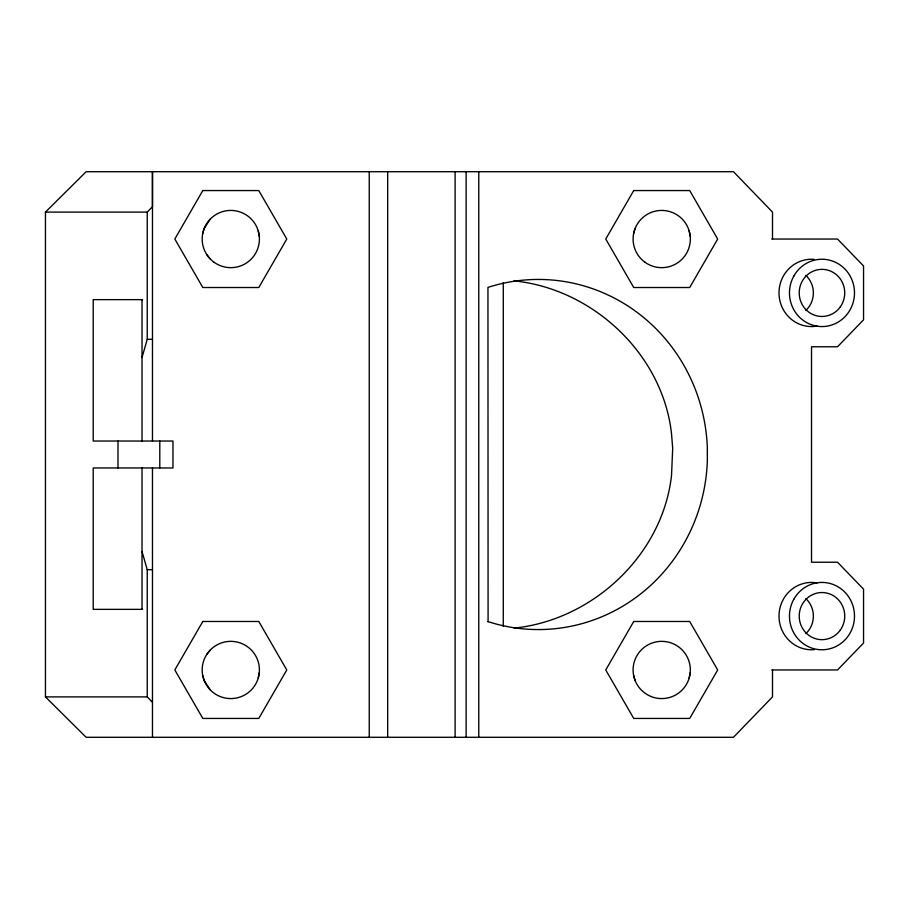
<?xml version="1.0" encoding="UTF-8"?>
<svg xmlns="http://www.w3.org/2000/svg" width="909" height="909" viewBox="0 0 909 909"><rect width="100%" height="100%" fill="white"/><g stroke="black" fill="none" stroke-linecap="round" stroke-linejoin="round"><path stroke-width="1.36" d="M258.258 678.023L259.281 672.683A28.611 28.611 0 0 0 218.91 643.936A28.611 28.611 0 0 0 214.194 693.272A28.611 28.611 0 0 0 259.281 672.683M690.204 672.683A28.611 28.611 0 0 1 645.117 693.272A28.611 28.611 0 0 1 649.833 643.936A28.611 28.611 0 0 1 690.204 672.683L689.17 678.023M142.02 357.498L147.247 339.307L147.247 212.104L152.473 206.695L152.473 171.71L152.473 441.035M202.696 233.624L204.23 228.409L210.081 219.296M633.618 233.624L635.152 228.409M210.081 650.208L206.729 654.491M772.502 669.956L772.502 696.896L733.472 737.29L86.15 737.29L45.45 696.896L45.45 212.104L86.15 171.71L733.472 171.71L772.502 212.104L772.502 239.044M514.017 628.119C592.929 620.108 662.809 554.808 671.546 475.168L672.694 448.228L671.569 434.229C663.036 354.43 593.043 288.778 513.926 280.881M45.45 212.104L147.247 212.104M771.798 239.044L837.53 239.044L863.55 265.973L863.55 319.832L837.53 346.772L811.521 346.772L811.521 562.228L837.53 562.228L863.55 589.168L863.55 643.027L837.53 669.956L771.798 669.956M142.554 299.64L93.218 299.64L93.218 441.035L172.971 441.035L172.971 467.965L93.218 467.965L93.218 609.36L142.554 609.36M147.247 339.307L152.473 339.307M142.02 551.502L147.247 569.693L152.473 569.693M45.45 696.896L147.247 696.896L152.473 702.305M206.729 254.509L210.081 258.792M210.081 689.704L204.23 680.591L202.696 675.376M487.951 621.597A175.062 169.097 90 0 0 707.338 461.272L707.338 447.728A175.062 169.097 -90 0 0 487.951 287.403L488.088 621.779M633.618 675.376L635.152 680.591M689.17 230.977L690.204 236.317M258.258 230.977L259.281 236.317M503.268 282.631L503.268 626.358M478.77 171.71L478.77 737.29M466.135 171.71L466.135 737.29M455.114 171.71L455.114 737.29M387.677 171.71L387.677 737.29M369.247 171.71L369.247 737.29M159.791 441.035L159.791 467.965M152.473 467.965L152.473 737.29M147.247 569.693L147.247 696.896M142.02 299.64L142.02 441.035M142.02 467.965L142.02 609.36M118 441.035L118 467.965M805.84 275.393A23.566 22.759 90 0 1 805.84 310.412M817.168 326.058A33.667 32.519 90 0 1 779.036 294.368A33.667 32.519 90 0 1 814.35 259.372M805.84 598.588A23.566 22.759 90 0 1 805.84 633.607M814.35 649.628A33.667 32.519 90 0 1 779.036 614.632A33.667 32.519 90 0 1 817.168 582.942M202.809 190.56L174.823 239.033L202.809 287.517L258.781 287.517L286.778 239.044L258.792 190.56L202.809 190.56M202.809 621.483L174.823 669.956L202.809 718.44L258.781 718.44L286.778 669.967L258.792 621.483L202.809 621.483M633.732 190.56L605.746 239.033L633.732 287.517L689.704 287.517L717.69 239.044L689.704 190.56L633.732 190.56M633.732 621.483L605.746 669.956L633.732 718.44L689.704 718.44L717.69 669.967L689.704 621.483L633.732 621.483M214.194 262.349A28.611 28.611 0 0 0 259.281 241.76A28.611 28.611 0 0 0 218.91 213.013A28.611 28.611 0 0 0 214.194 262.349M645.117 262.349A28.611 28.611 0 0 0 690.204 241.76A28.611 28.611 0 0 0 649.833 213.013A28.611 28.611 0 0 0 645.117 262.349M840.393 306.753A23.566 22.759 -90 0 0 824.361 269.473A23.566 22.759 -90 0 0 801.181 302.492A23.566 22.759 -90 0 0 840.393 306.753M793.818 276.075A33.667 32.519 90 0 0 821.975 326.57A33.667 32.519 90 0 0 850.142 276.075A33.667 32.519 90 0 0 793.818 276.075M840.393 629.948A23.566 22.759 -90 0 0 824.361 592.657A23.566 22.759 -90 0 0 801.181 625.676A23.566 22.759 -90 0 0 840.393 629.948M793.818 599.258A33.667 32.519 90 0 0 821.975 649.765A33.667 32.519 90 0 0 850.142 599.258A33.667 32.519 90 0 0 793.818 599.258"/></g></svg>
